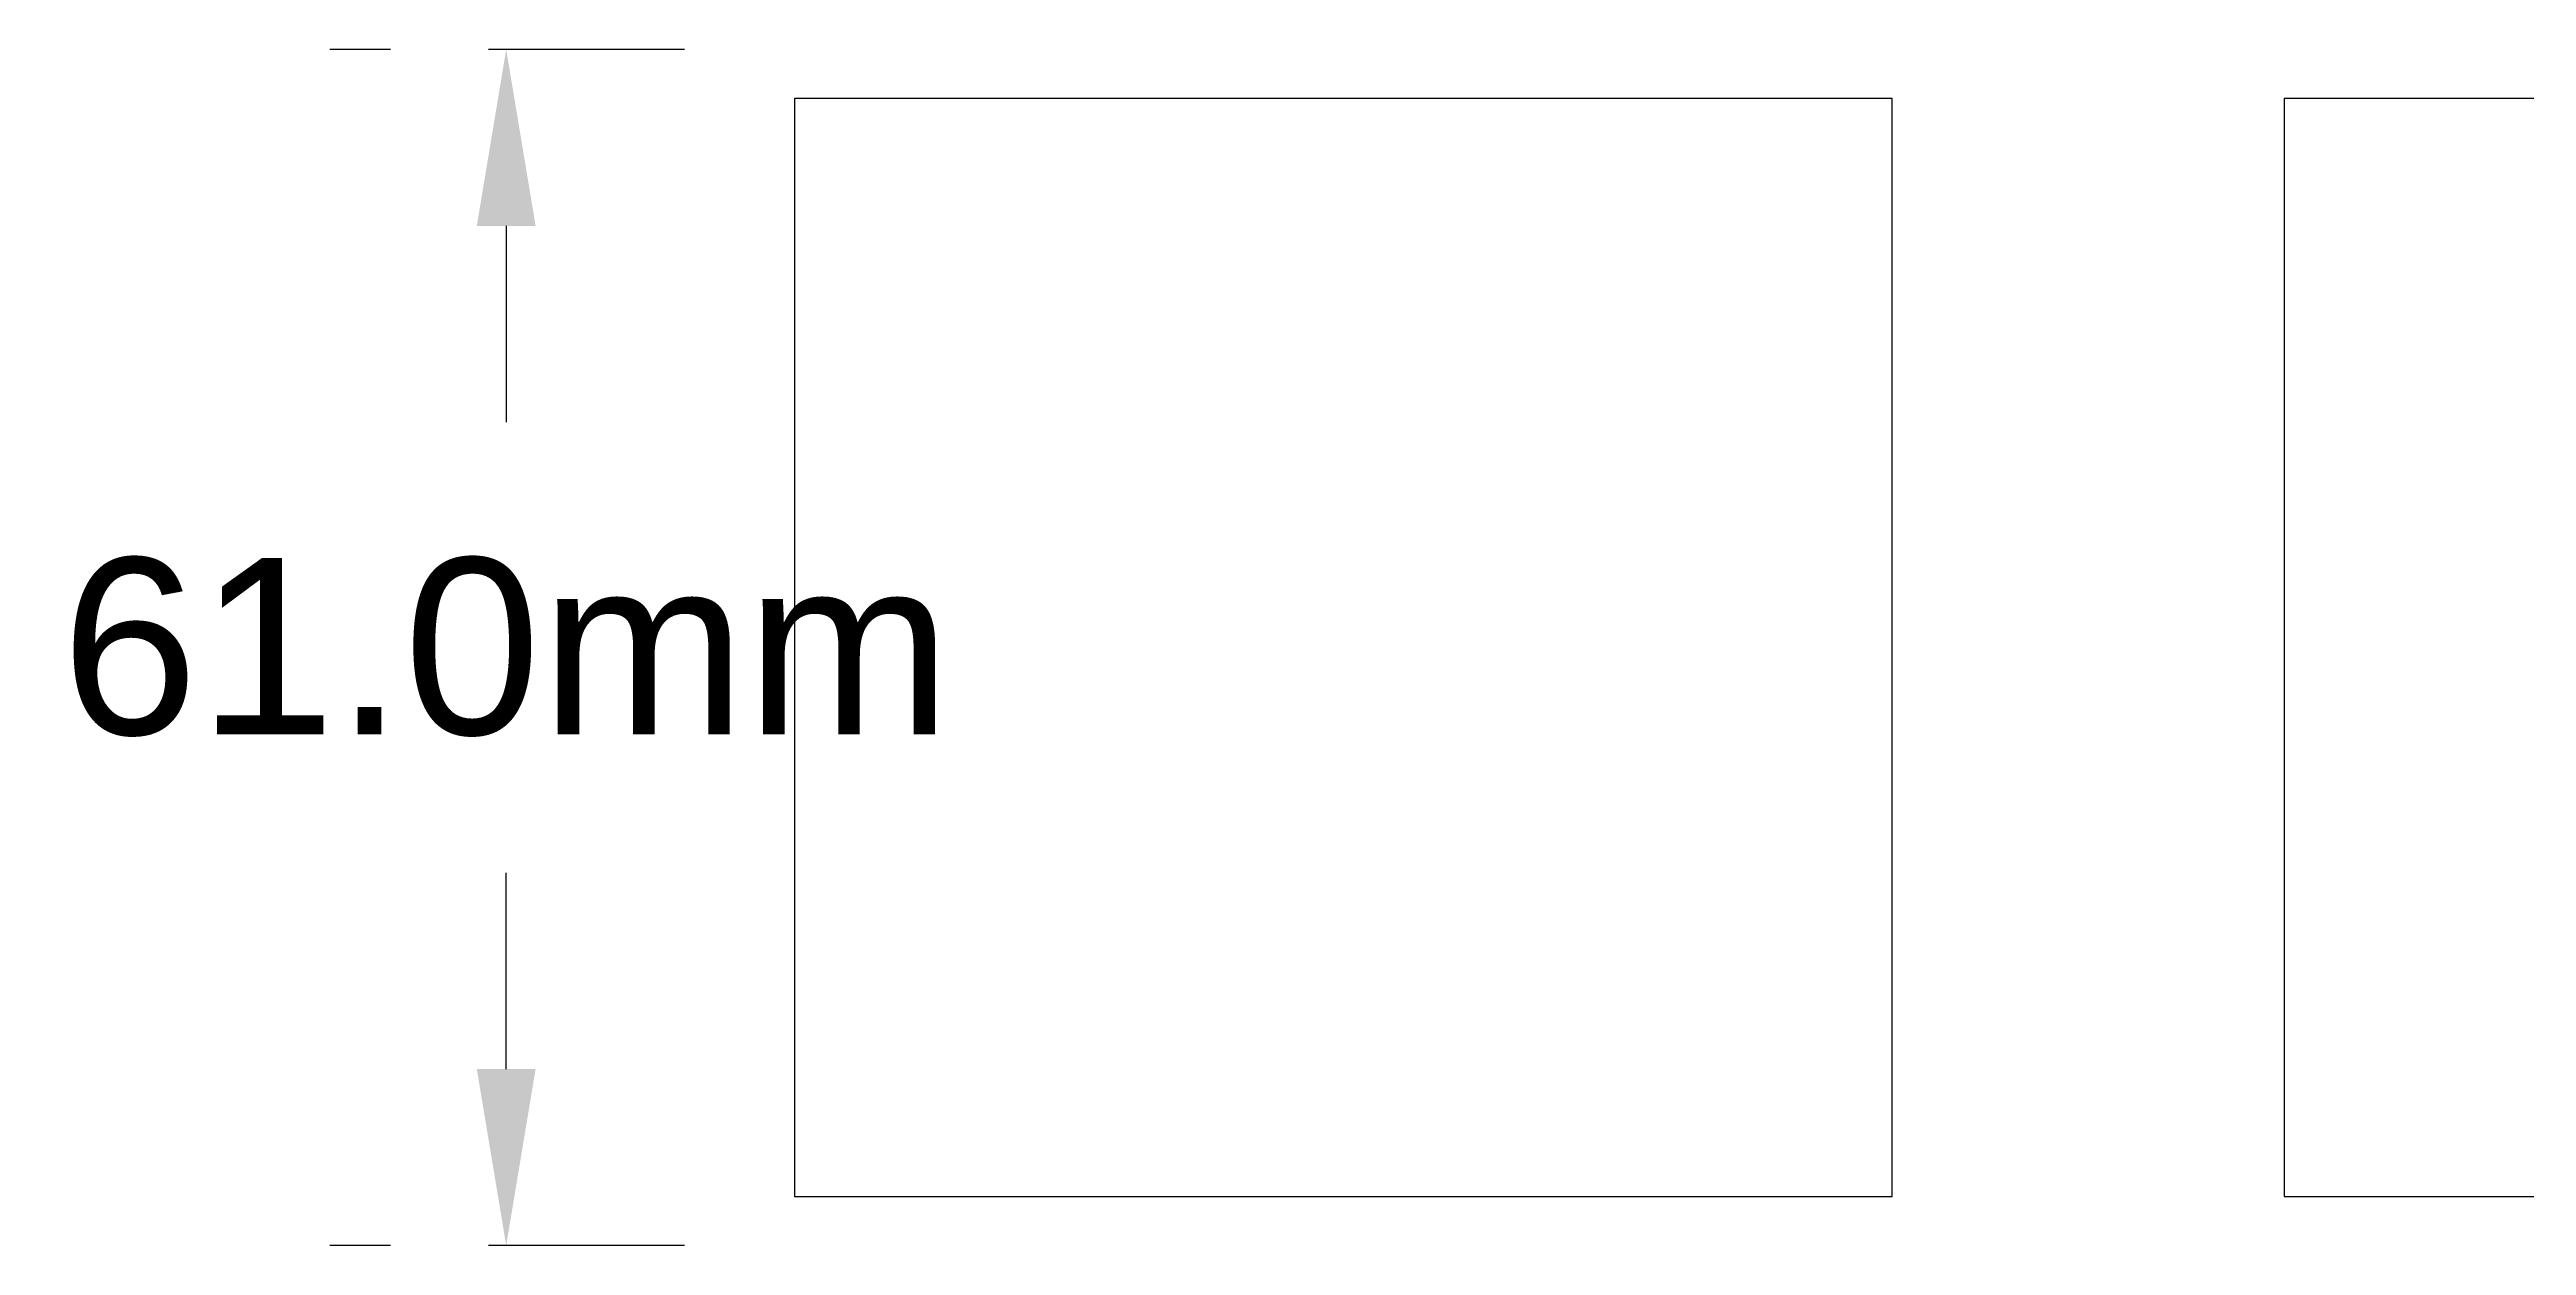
# Model space of a CAD drawing. Header units: millimetres. Extents: x -55 to 470, y -29 to 220.
# Drawn here: x 55 to 181.4, y 75 to 136 of the extents above; entities that cross this region are included whole.
import ezdxf

# ---------------------------------------------------------------- set-up
doc = ezdxf.new("R2010")
doc.units = ezdxf.units.MM
doc.header["$LTSCALE"] = 20
doc.header["$MEASUREMENT"] = 0
doc.linetypes.add('BORDER', pattern=[1.75, 0.5, -0.25, 0.5, -0.25, 0, -0.25])
doc.layers.get('Defpoints').update_dxf_attribs({"linetype": 'BORDER'})
doc.layers.add('Plexiglass', color=52, linetype='Continuous')
doc.styles.get("Standard").update_dxf_attribs({"font": 'arial.ttf'})
doc.dimstyles.new('Annotative mm$0', dxfattribs={"dimscale": 0, "dimtxt": 0.18, "dimasz": 0.18, "dimexe": 0.18, "dimexo": 0.0625, "dimgap": 0.09, "dimtad": 0, "dimtih": 1, "dimtoh": 1, "dimdec": 1, "dimzin": 0, "dimdsep": 46, "dimtxsty": 'Standard', "dimcen": 0.09, "dimadec": 0, "dimazin": 0, "dimtfac": 1, "dimtdec": 1, "dimtofl": 0, "dimtmove": 0, "dimatfit": 3, "dimfxl": 1, "dimtolj": 1, "dimtzin": 0, "dimarcsym": 0})

# ---------------------------------------------------------------- blocks, each defined once
blk = doc.blocks.new('*U2')
at = {"layer": 'Plexiglass'}
blk.add_lwpolyline([(-28, -28), (28, -28), (28, 28), (-28, 28)], close=True, dxfattribs=at)
blk = doc.blocks.new('*U3')
at = {"layer": 'Plexiglass', "color": 0, "linetype": 'ByBlock', "lineweight": -2, "transparency": 16777216}
for p in [(0, 0), (76, 0)]:
    blk.add_blockref('*U2', p, dxfattribs=at)
blk = doc.blocks.new('*D18')
at = {"layer": 'Defpoints', "color": 0, "lineweight": -2, "transparency": 16777216}
for p, q in [((87.38, 136), (69.29, 136)), ((78.29, 127), (78.29, 114.6)), ((78.29, 84), (78.29, 96.4)), ((87.38, 75), (69.29, 75))]:
    blk.add_line(p, q, dxfattribs=at)
at = {"layer": 'Defpoints', "color": 0, "transparency": 16777216}
for p in [(90.5, 136), (78.29, 75), (90.5, 75)]:
    blk.add_point(p, dxfattribs=at)
for points in [[(76.79, 127), (79.79, 127), (78.29, 136)], [(76.79, 84), (79.79, 84), (78.29, 75)]]:
    blk.add_solid(points, dxfattribs=at)
at = {"layer": 'Defpoints', "color": 0, "transparency": 16777216, "insert": (78.29, 105.5), "char_height": 9, "attachment_point": 5}
blk.add_mtext('\\A1;61.0mm', dxfattribs=at)

msp = doc.modelspace()

# ---------------------------------------------------------------- block references
at = {"layer": 'Plexiglass'}
msp.add_blockref('*U3', (121, 105.5), dxfattribs=at)

# ---------------------------------------------------------------- dimensions: what is measured, and where the dimension line sits
at = {"layer": 'Defpoints'}
dim = msp.add_linear_dim(base=(78.29, 75), p1=(90.5, 136), p2=(90.5, 75), angle=270, dimstyle='Annotative mm$0', override={"dimpost": 'mm'}, dxfattribs=at)
dim.commit()
dim.dimension.update_dxf_attribs({"geometry": '*D18', "text_midpoint": (78.29, 105.5)})

doc.saveas('drawing.dxf')
